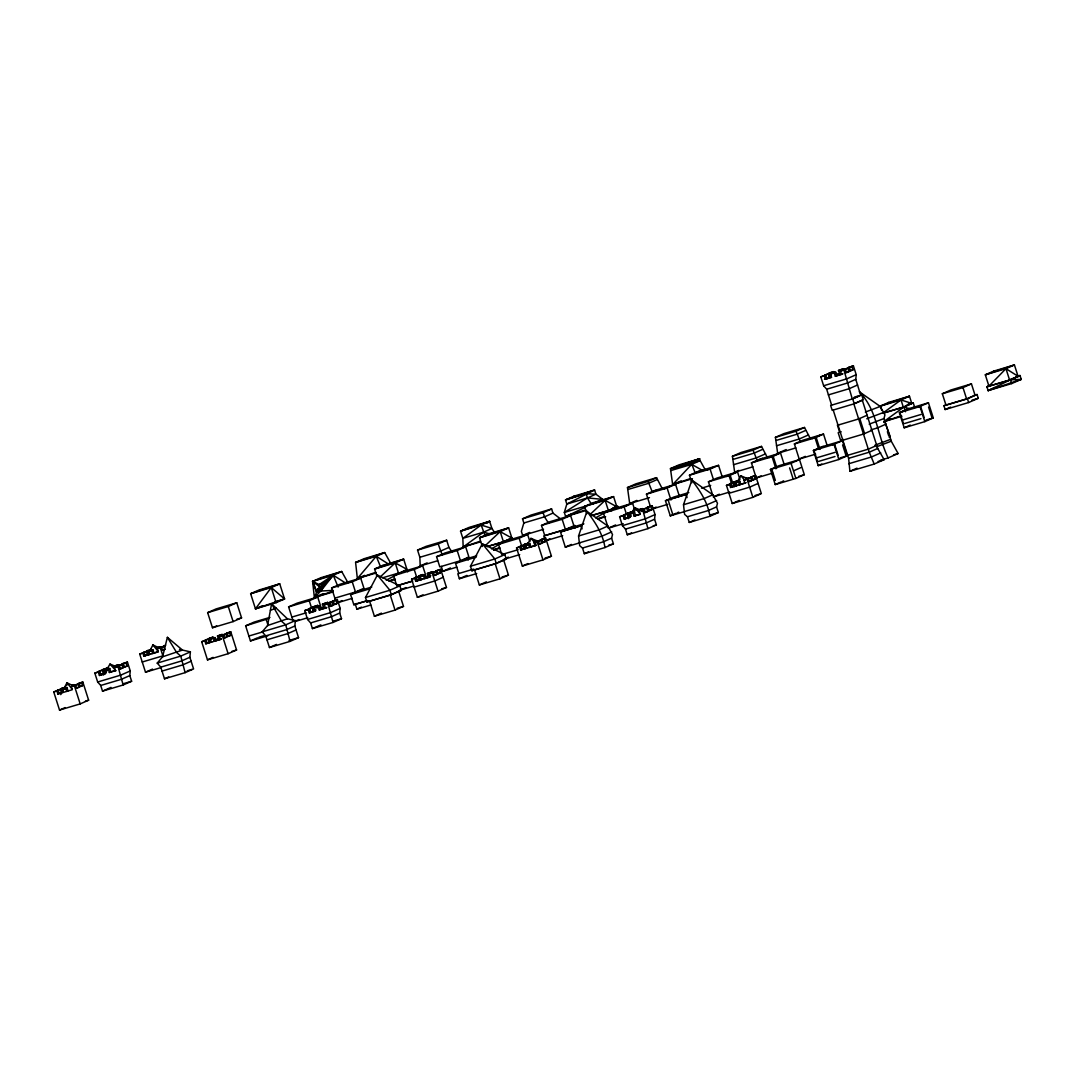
<?xml version="1.0" encoding="UTF-8"?>
<svg xmlns="http://www.w3.org/2000/svg" width="1075" height="1075" viewBox="0 0 1075 1075"><rect width="100%" height="100%" fill="white"/><g stroke="black" fill="none" stroke-linecap="round" stroke-linejoin="round"><path stroke-width="1.5" d="M162.58 656.812L182.468 650.066L167.377 637.327L162.58 656.812L157.232 663.114L160.78 667.158L164.488 678.795L185.128 672.641L193.581 668.919L189.872 657.282L190.396 651.853L179.498 649.407M294.832 626.013L295.356 620.584L287.415 618.797L271.612 603.787L267.541 625.543L262.179 631.831L265.727 635.889L269.449 647.526L290.089 641.372L298.541 637.65L294.832 626.013L286.38 629.735L265.727 635.889M105.484 673.447L100.875 674.818L99.8 671.445L94.828 673.125L97.664 682.007L100.714 685.474L102.515 691.131L123.155 684.977L131.62 681.254L129.806 675.597L130.263 670.948L127.428 662.066L122.456 663.745L123.544 667.132L127.065 666.083L125.977 662.697L127.428 662.066M315.392 610.909L310.783 612.28L309.707 608.893L304.749 610.573L307.584 619.455L310.621 622.922L312.422 628.593L333.075 622.438L341.527 618.716L339.713 613.046L340.17 608.396L337.335 599.528L332.377 601.207L333.089 603.465M630.259 517.088L625.65 518.459L624.575 515.086L619.617 516.766L622.438 525.648L625.489 529.115L627.289 534.772L647.929 528.618L656.395 524.896L654.581 519.238L655.038 514.589L652.202 505.707L647.231 507.387L652.202 505.707M853.389 365.809L851.951 366.441L853.026 369.827L850.513 370.929L849.438 367.556L847.879 368.241L848.954 371.614L846.442 372.729L845.367 369.343L843.915 369.975L852.273 398.946L860.726 395.224L855.767 379.341L856.224 374.691L853.389 365.809L848.43 367.489L849.142 369.746M66.65 685.85L66.959 682.786L74.323 686.374M634.317 510.8L634.774 507.709L642.017 510.719M611.594 538.172L612.522 534.503L607.832 526.051L586.923 511.377L578.565 535.982L579.653 545.657L582.502 548.035L584.316 553.706L604.956 547.551L613.408 543.829L611.594 538.172L603.142 541.894L582.502 548.035M716.555 506.889L717.482 503.234L712.779 494.782L691.883 480.108L683.512 504.713L684.6 514.388L687.462 516.766L689.263 522.437L709.903 516.282L718.355 512.56L716.555 506.889L708.103 510.625L687.462 516.766M883.999 418.551L884.927 414.896L880.237 406.444L859.328 391.77C877.308 410.072 877.469 435.98 888.125 457.923L898.109 453.529L891.269 441.207L883.999 418.551L869.205 424.168M559.766 518.325L552.94 513.111L551.609 508.959L530.969 515.1L522.517 518.822L523.847 522.987L521.362 531.359L522.678 535.511L543.52 529.303M333.102 591.935L314.37 597.512L316.614 592.285L333.25 575.219L341.702 571.497L348.004 582.758M60.764 694.625L66.959 682.786L72.24 689.236M147.503 655.28L152.919 644.933L160.296 648.507M365.487 597.512L377.379 575.058L399.873 585.835L401.324 590.377L391.327 594.771L366.938 602.04L365.487 597.512L389.889 590.242L399.873 585.835M470.447 566.243L482.339 543.789L504.833 554.566L506.285 559.094L496.287 563.502L471.885 570.771L470.447 566.243L494.836 558.973L504.833 554.566M103.455 675.033L109.999 664.068L117.242 667.078M524.425 549.338L530.969 538.36L538.212 541.37M628.23 518.688L634.774 507.709L639.719 513.286M734.346 486.787L740.89 475.822L748.133 478.832M255.46 608.813L271.276 587.555L279.728 583.832L284.553 598.936L276.1 602.672L255.46 608.813L250.636 593.709L259.088 589.987L279.728 583.832L250.636 593.709L271.276 587.555L284.553 598.936L255.46 608.813L262.502 605.709M388.478 564.053L376.237 556.286L355.597 562.44L384.689 552.563L364.049 558.718L355.597 562.44L357.357 578.578L376.237 556.286L384.689 552.563L390.991 563.824M571.913 498.424L573.956 496.18L594.596 490.025L595.926 494.178L602.753 499.391L592.983 503.691M689.827 478.792L672.654 484.623L691.695 464.36L700.161 460.637L699.556 458.756L678.903 464.897L670.451 468.619L672.654 484.623L692.448 478.724M1017.031 376.492L1020.041 375.578L1010.419 379.824L988.933 386.14L985.318 374.812L1005.958 368.658L1009.573 379.986L1018.038 376.263L1014.424 364.936L1005.958 368.658L988.933 386.14L986.917 386.825L988.127 390.601L1011.629 383.6L1021.25 379.354L1020.041 375.578L1016.91 376.519M333.169 590.39L320.807 591.022L316.614 592.285L312.61 581.373L341.702 571.497L321.062 577.651L312.61 581.373L314.37 597.512L320.807 591.022L333.25 575.219L345.492 582.972M316.614 592.285L316.131 590.363L333.25 575.219L338.128 587.098M380.147 577.047L395.224 562.883L403.676 559.161L407.721 571.806M485.107 545.778L500.184 531.614L508.636 527.879L511.888 538.078L503.436 541.8L487.459 546.517M590.067 514.508L605.131 500.332L613.583 496.61L616.835 506.809L617.829 506.473L608.383 510.531L605.131 500.332L564.335 512.426L565.665 516.578L586.507 510.37M487.015 523.202L489.636 521.294L460.543 531.171L481.183 525.017L491.933 528.47L489.636 521.294L468.996 527.449L460.543 531.171L462.841 538.347L463.177 547.014L483.481 532.192L491.933 528.47L494.285 532.058M489.636 521.294L481.183 525.017L462.841 538.347L483.481 532.192L489.327 533.737M914.771 407.627L913.253 402.87L911.748 403.38L909.463 396.205L901.011 399.927L882.656 413.257L903.927 406.982L909.853 408.89M901.898 416.267L883.69 421.696L903.927 406.982L905.446 411.738M491.49 548.882L503.436 541.8L500.184 531.614L479.531 537.755L482.326 546.503M316.131 590.363L323.884 585.633L323.306 583.335L319.114 584.585L312.61 581.373L333.25 575.219L319.114 584.585L319.692 586.883L323.884 585.633L320.807 591.022L320.323 589.113L316.131 590.363L312.61 581.373L319.692 586.883M386.221 580.191L406.928 569.347L395.224 562.883L374.584 569.024L376.908 576.308M595.644 517.827L608.799 510.45L611.823 510.719M577.087 495.884L573.956 496.18L565.504 499.902L594.596 490.025L566.821 504.054L564.335 512.426L587.474 497.9L595.926 494.178L586.144 493.748L565.504 499.902L566.821 504.054L587.474 497.9L602.753 499.391M988.127 390.601L1010.419 379.824L1021.25 379.354L988.127 390.601L995.007 387.564M1017.071 377.016L1020.041 375.578L1018.038 376.263L1005.958 368.658M584.101 510.329L565.665 516.578L585.821 507.037M207.65 612.643L216.102 608.92L236.755 602.766L241.566 617.87L233.114 621.592L212.474 627.746L207.65 612.643L228.29 606.488L236.755 602.766M99.867 674.764L98.792 671.378L100.351 670.692L103.872 669.644L104.947 673.031M102.864 669.591L107.822 667.898L102.864 669.591L103.939 672.977L106.291 672.278M94.828 673.125L99.8 671.445M98.792 671.378L103.872 669.644M82.842 682.061L78.421 683.566L82.842 682.061L88.634 700.188L80.182 703.91L59.528 710.064L53.75 691.937L58.184 690.432L59.138 693.456M161.384 667.468L145.501 672.197L139.71 654.07L144.144 652.565L145.112 655.589L150.594 653.963L149.304 654.527L148.337 651.504L153.013 649.932L153.98 652.955L152.69 653.519L151.723 650.496L153.013 649.932M148.162 650.348L146.885 650.913L151.306 649.421L150.03 649.985M53.75 691.937L58.184 690.432M61.812 688.833L57.284 690.378L61.812 688.833L62.78 691.857M139.71 654.07L144.144 652.565M147.772 650.966L143.244 652.525L147.772 650.966L148.74 653.99M98.349 672.077L99.438 675.463L105.578 673.622L104.503 670.249L109.731 668.475L110.819 671.862L109.368 672.493L108.293 669.107L109.731 668.475M116.315 665.573L117.753 664.941L118.478 667.199M63.344 692.394L62.377 689.371L67.053 687.785L68.021 690.808L66.731 691.373L65.763 688.363L67.053 687.785M72.925 685.205L74.215 684.641L71.958 685.312M158.898 647.338L160.188 646.774L156.802 647.782M109.368 672.493L115.509 670.666L114.434 667.279L115.872 666.648L119.392 665.6L120.481 668.986L122.993 667.871L121.918 664.498L123.464 663.812L124.539 667.185L127.065 666.083M119.11 667.79L118.398 665.546L123.464 663.812M56.894 690.997L57.862 694.02L72.213 689.747L71.246 686.723L75.68 685.218L76.647 688.242L78.892 687.247L77.924 684.224L79.308 683.619L80.276 686.643L82.52 685.648L81.566 682.625M114.434 667.279L119.392 665.6M142.854 653.143L143.822 656.153L158.173 651.88L157.219 648.857L158.495 648.292L161.64 647.352L162.607 650.375L164.851 649.394L163.897 646.371L165.281 645.753L160.753 647.311L163.897 646.371M164.381 645.699L165.671 645.134M71.246 686.723L75.68 685.218M157.219 648.857L161.64 647.352M99.438 675.463L106.143 672.507M57.862 694.02L61.396 692.461L60.428 689.438M143.822 656.153L147.356 654.608L146.388 651.584M212.474 627.746L216.707 625.892M130.263 670.948L120.79 675.113L97.664 682.007M276.302 608.235L270.403 610.237M230.789 631.858L226.355 633.363L230.789 631.858L236.567 649.985L228.115 653.707L207.475 659.862L201.683 641.735L206.118 640.23L207.085 643.253L211.869 641.829M209.746 638.631L208.362 639.235L209.329 642.259L206.185 643.199L205.218 640.176L206.602 639.571L209.746 638.631L210.713 641.654M201.683 641.735L206.118 640.23M211.278 642.178L210.31 639.168L214.987 637.582L215.954 640.606L214.664 641.17L213.697 638.16L214.987 637.582M217.486 636.01L222.162 634.438L217.486 636.01L218.44 639.034M129.806 675.597L121.354 679.319L100.714 685.474M204.828 640.794L205.795 643.817L220.147 639.544L219.192 636.521L223.613 635.016L224.581 638.039L226.825 637.045L225.858 634.022L227.255 633.417L228.209 636.44L230.467 635.446L229.499 632.423M219.192 636.521L223.613 635.016M267.917 635.728L250.448 640.928L245.638 625.825L254.09 622.102L269.973 617.372M293.045 620.772L288.611 606.891L297.076 603.169L317.716 597.015L320.968 607.214M335.642 600.616L331.597 587.958L340.049 584.236L360.689 578.095L363.955 588.28L355.489 592.003L334.849 598.157M437.606 560.76L420.204 565.947L419.855 557.28L417.557 550.104L426.023 546.382L446.662 540.228L448.947 547.403L452.091 552.187M205.795 643.817L209.329 642.259M190.396 651.853L180.761 656.099L157.232 663.114M315.835 596.867L323.145 593.655M376.089 573.002L357.357 578.578L364.667 575.367M59.528 710.064L65.172 707.578M102.515 691.131L110.967 687.409M145.501 672.197L152.542 669.093M220.147 639.544L221.437 638.98L215.054 640.875M245.638 625.825L269.099 618.434M288.611 606.891L309.264 600.737L317.716 597.015M331.597 587.958L352.237 581.817L360.689 578.095M417.557 550.104L438.21 543.95L446.662 540.228M831.62 405.1L826.675 389.217L823.638 385.75L820.803 376.868L825.761 375.188L826.85 378.561M829.551 375.592L828.825 373.334L830.276 372.703L833.797 371.641L834.509 373.898M820.803 376.868L825.761 375.188M829.833 373.388L824.753 375.121L829.833 373.388L830.908 376.774L825.398 379.206L824.323 375.82M833.797 371.641L828.825 373.334M825.398 379.206L831.539 377.365L830.464 373.993L831.902 373.347L835.705 372.219L836.78 375.605L835.342 376.237L834.254 372.864L835.705 372.219M838.487 370.458L843.727 368.685L838.487 370.458L839.575 373.831L836.498 374.745M189.872 657.282L181.42 661.004L160.78 667.158M835.342 376.237L841.483 374.409L840.395 371.023L845.367 369.343M309.425 611.097L308.7 608.84L313.779 607.106L314.854 610.492M312.771 607.039L317.73 605.359L312.771 607.039L313.846 610.425M448.947 547.403L440.495 551.126L419.855 557.28M841.483 374.409L842.921 373.778L836.78 375.605M191.122 661.206L182.669 664.928L162.029 671.082M287.415 618.797L267.541 625.543M304.749 610.573L309.707 608.893M308.7 608.84L313.779 607.106M308.27 609.525L309.345 612.911L315.486 611.084L314.411 607.697L319.638 605.937L320.726 609.323L319.275 609.955L318.2 606.569L319.638 605.937M320.444 608.463L323.521 607.55L322.433 604.163L327.673 602.403L328.386 604.661M327.673 602.403L322.433 604.163M319.275 609.955L325.429 608.128L324.341 604.741L325.792 604.11L329.313 603.062L330.388 606.434L332.901 605.332L331.826 601.946L333.371 601.261L334.459 604.647L336.972 603.545L335.897 600.159L337.335 599.528M333.371 601.261L328.305 602.994L331.826 601.946M324.341 604.741L329.313 603.062M366.548 600.965L353.836 604.755L350.584 594.556L359.037 590.833L371.748 587.044M396.823 585.821L393.571 575.622L402.023 571.9L422.663 565.746L425.928 575.945M436.558 556.689L445.01 552.967L465.65 546.812L468.902 557.011L460.449 560.733L439.809 566.888L436.558 556.689L457.197 550.534L465.65 546.812M309.345 612.911L316.05 609.955M295.356 620.584L285.722 624.83L262.179 631.831M420.204 565.947L427.151 562.883M480.592 541.827L463.177 547.014L468.74 544.568M164.488 678.795L168.721 676.928M207.475 659.862L213.105 657.376M250.448 640.928L257.503 637.824M294.846 621.377L299.078 619.523M337.832 602.443L342.052 600.589M325.429 608.128L326.867 607.482L320.726 609.323M856.224 374.691L846.751 378.857L823.638 385.75M393.571 575.622L414.211 569.468L422.663 565.746M522.517 518.822L543.157 512.681L551.609 508.959M855.767 379.341L847.315 383.063L826.675 389.217M552.94 513.111L544.487 516.833L523.847 522.987M340.17 608.396L330.697 612.575L307.584 619.455M296.082 629.937L287.63 633.659L266.99 639.813M353.836 604.755L356.658 603.505M440.696 569.32L436.262 570.825L440.696 569.32L446.474 587.447L438.022 591.169L417.382 597.324L411.604 579.197L416.025 577.692L416.993 580.715L422.475 579.076L421.185 579.64L420.231 576.617L424.894 575.044L425.861 578.068L424.571 578.632L423.617 575.609L424.894 575.044M419.667 576.093L418.269 576.697L419.237 579.721L416.092 580.661L415.125 577.638L416.522 577.02L419.667 576.093L420.621 579.102M411.604 579.197L416.025 577.692M427.393 573.459L432.069 571.887L427.393 573.459L428.361 576.482M339.713 613.046L331.261 616.768L310.621 622.922M857.581 384.998L849.022 388.747L828.368 394.901M414.735 578.256L415.703 581.279L430.067 576.993L429.1 573.983L433.534 572.478L434.488 575.501L436.732 574.507L435.778 571.483L437.162 570.879L438.13 573.889L440.374 572.908L439.406 569.884M429.1 573.983L433.534 572.478M366.938 602.04L369.787 600.791M458.797 573.472L455.545 563.287L463.997 559.564L476.695 555.775M501.783 554.552L498.531 544.353L506.983 540.631L527.623 534.477L529.948 541.76M575.622 527.865L574.843 525.406L565.41 529.464L544.756 535.619L541.504 525.42L549.957 521.697L570.61 515.543L573.862 525.742M584.491 506.486L592.943 502.764L613.583 496.61L584.491 506.486L586.816 513.769M649.461 497.658L629.681 503.557L627.477 487.553L635.93 483.831L656.57 477.676L662.496 489.165M415.703 581.279L419.237 579.721M524.076 534.893L529.653 532.447M565.665 516.578L571.242 514.119M269.449 647.526L276.49 644.422M312.422 628.593L320.887 624.871M367.69 600.562L355.328 604.244L356.887 609.162L361.442 607.147M405.947 587.555L399.873 590.229L413.781 586.077M441.287 566.391L442.86 571.295L450.452 567.949M390.225 594.999L398.677 591.263L403.501 606.381L395.049 610.103L374.396 616.244L369.585 601.14L390.225 594.999L395.049 610.103M498.531 544.353L519.171 538.199L527.623 534.477M541.504 525.42L562.158 519.265L570.61 515.543M627.477 487.553L648.117 481.412L656.57 477.676M702.822 470.622L691.695 464.36L671.055 470.514L699.556 458.756L670.451 468.619L700.161 460.637L705.469 470.232M657.174 479.571L648.722 483.293L628.082 489.447M443.222 577.248L434.77 580.97L414.13 587.125M852.677 398.865L861.707 394.888L863.279 399.792L854.249 403.77L832.211 410.341L830.639 405.423L852.677 398.865L854.249 403.77M545.643 538.051L541.222 539.556L545.643 538.051L551.435 556.178L542.982 559.9L522.343 566.041L516.551 547.914L520.985 546.423L521.953 549.433L526.737 548.008M516.551 547.914L520.985 546.423M524.613 544.81L520.085 546.369L524.613 544.81L525.581 547.833M526.145 548.371L525.178 545.347L529.854 543.775L530.822 546.799L529.532 547.363L528.564 544.34L529.854 543.775M535.74 541.182L537.016 540.617L534.759 541.289M519.695 546.987L520.663 550.01L535.014 545.724L534.047 542.7L535.337 542.136L538.481 541.209L539.448 544.219L541.692 543.238L540.725 540.214L542.109 539.596L543.077 542.62L545.321 541.639L544.367 538.615M534.047 542.7L538.481 541.209M471.885 570.771L474.747 569.508M580.231 542.673L565.316 547.121L560.505 532.004L568.957 528.282L583.873 523.847M623.218 523.74L608.302 528.188L603.478 513.084L611.93 509.348L632.584 503.208L634.989 510.759M650.321 506.231L646.465 494.151L654.917 490.428L675.557 484.274L679.413 496.354M691.857 482.769L689.451 475.217L697.903 471.495L718.543 465.341L722.4 477.421M752.89 466.832L734.668 472.261L732.424 456.284L740.877 452.562L761.53 446.407L767.55 457.923M795.876 447.899L777.655 453.328L775.411 437.35L783.863 433.628L804.503 427.474L810.537 438.99M520.663 550.01L524.197 548.452L523.229 545.428M607.227 511.808L614.591 508.556M650.214 492.874L657.577 489.636M693.2 473.941L700.564 470.702M629.681 503.557L636.803 500.412M672.654 484.623L681.214 480.847M374.396 616.244L381.45 613.14M417.382 597.324L423.012 594.838M473.551 569.118L457.816 573.808L459.374 578.726L466.899 575.407M505.371 558.462L508.381 557.146M546.852 540.201L549.862 538.871M535.014 545.724L536.304 545.159L529.921 547.067M543.466 542.002L542.176 542.566L545.321 541.639M621.457 507.722L628.821 504.484M664.444 488.789L671.808 485.551M707.431 469.856L714.794 466.617M495.172 563.717L503.637 559.994L508.448 575.098L499.996 578.82L479.356 584.975L474.532 569.871L495.172 563.717L499.996 578.82M560.505 532.004L582.233 525.379M603.478 513.084L624.118 506.93L632.584 503.208M646.465 494.151L667.105 487.996L675.557 484.274M689.451 475.217L710.091 469.063L718.543 465.341M732.424 456.284L753.064 450.129L761.53 446.407M775.411 437.35L796.051 431.209L804.503 427.474M762.484 449.431L754.032 453.153L733.392 459.307M805.471 430.497L797.018 434.219L776.378 440.374M624.293 517.277L623.567 515.019L628.647 513.286L629.722 516.672M627.639 513.232L632.597 511.552L627.639 513.232L628.714 516.618L631.065 515.919M619.617 516.766L624.575 515.086M623.567 515.019L628.647 513.286M623.137 515.718L624.212 519.104L630.353 517.263L629.278 513.89L634.505 512.117L635.594 515.503L634.143 516.134L633.067 512.762L634.505 512.117M637.3 510.356L642.541 508.583L638.563 509.98M765.507 453.852L756.209 457.937L733.499 464.709M808.494 434.918L799.195 439.017L776.486 445.776M634.143 516.134L640.283 514.307L639.208 510.921L640.646 510.289L644.167 509.241L645.255 512.627L647.768 511.512L646.693 508.139L648.238 507.454L649.327 510.827L651.84 509.725L650.751 506.338M643.885 511.431L643.173 509.187L648.238 507.454M639.208 510.921L644.167 509.241M607.832 526.051L599.326 529.8L578.565 535.982M684.56 511.579L670.276 515.839L665.452 500.735L673.904 497.013L688.82 492.565M712.779 495.4L708.438 481.802L716.891 478.079L737.531 471.938L739.949 479.49M772.683 473.081L756.236 477.985L751.425 462.882L759.877 459.146L780.517 453.005L784.374 465.085M815.67 454.147L799.222 459.052L794.398 443.948L802.85 440.226L823.504 434.072L827.36 446.152M624.212 519.104L630.918 516.148M880.237 406.444L865.335 412.088M755.174 461.605L762.538 458.353M839.105 424.625L838.016 425.109L858.656 418.954L867.108 415.232M734.668 472.261L738.942 470.38M777.655 453.328L786.188 449.578M479.356 584.975L486.397 581.871M522.343 566.041L527.973 563.569M565.316 547.121L571.43 544.42M609.391 527.704L615.666 524.936M653.627 508.22L656.14 507.118M645.806 511.888L644.247 512.56L647.768 511.512M726.418 476.453L734.87 472.731M769.404 457.52L776.768 454.282M812.377 438.587L820.83 434.864M665.452 500.735L687.18 494.11L666.54 500.265M708.438 481.802L729.078 475.661L737.531 471.938M751.425 462.882L772.065 456.727L780.517 453.005M794.398 443.948L815.038 437.794L823.504 434.072M611.688 531.856L602.134 536.062L578.807 543.023M884.093 412.249L866.759 418.78M655.038 514.589L645.564 518.755L622.438 525.648M755.564 475.499L751.129 477.004L755.564 475.499L761.342 493.627L752.89 497.349L732.25 503.503L726.458 485.376L730.892 483.871L731.86 486.894L737.343 485.255L736.053 485.833L735.085 482.809L739.761 481.224L740.729 484.247L739.439 484.812L738.471 481.802L739.761 481.224M734.521 482.272L733.137 482.89L734.104 485.9L730.96 486.841L729.992 483.817L731.39 483.213L734.521 482.272L735.488 485.295M726.458 485.376L730.892 483.871M745.647 478.644L746.937 478.079M654.581 519.238L646.129 522.961L625.489 529.115M729.603 484.435L730.57 487.459L744.921 483.186L743.967 480.162L745.244 479.598L748.388 478.657L749.356 481.681L751.6 480.686L750.646 477.676L752.03 477.058L752.984 480.082L755.241 479.087L754.274 476.064M743.967 480.162L748.388 478.657M712.779 494.782L704.273 498.531L683.512 504.713M770.412 469.466L778.864 465.744L799.504 459.589L804.328 474.693L795.876 478.415L775.236 484.57L770.412 469.466L791.052 463.312L799.504 459.589M813.385 450.532L821.851 446.81L842.491 440.656L847.315 455.76L838.849 459.495L818.209 465.636L813.385 450.532L834.039 444.392L838.849 459.495M899.358 412.679L907.811 408.943L928.451 402.803L933.275 417.906L924.822 421.628L904.183 427.783L899.358 412.679L919.998 406.525L924.822 421.628M942.332 393.746L950.797 390.023L971.437 383.869L975.052 395.197L966.6 398.919L945.96 405.073L942.332 393.746L962.985 387.591L971.437 383.869M815.267 449.901L823.181 446.421M901.226 412.034L909.141 408.554M730.57 487.459L734.104 485.9M841.201 431.787L838.178 432.701L840.704 440.629L843.364 439.46M886.351 420.527L890.342 418.766M584.316 553.706L588.536 551.838M627.289 534.772L631.522 532.918M670.276 515.839L676.39 513.151M677.64 512.6L678.728 512.117M714.351 496.435L719.363 494.218M756.236 477.985L761.1 475.849M799.222 459.052L805.336 456.364M753.387 479.463L752.097 480.028L755.241 479.087M832.708 444.781L842.491 440.656M884.927 421.964L890.288 436.84L889.2 437.31M918.668 406.914L928.451 402.803M871.933 430.336L863.48 434.058L842.84 440.213M877.361 427.944L885.84 424.208M716.635 500.587L707.081 504.793L683.754 511.754M758.09 483.428L749.638 487.15L728.998 493.304M794.008 470.635L800.821 467.625M973.923 395.452L977.067 394.512L978.263 398.287L968.642 402.534L945.14 409.535L943.944 405.759L946.685 404.536M1011.629 383.6L1010.419 379.824L986.917 386.825L989.672 385.616M943.944 405.759L967.433 398.758L977.067 394.512M945.14 409.535L950.649 407.102M689.263 522.437L694.907 519.951M732.25 503.503L739.291 500.399M775.236 484.57L781.337 481.882M782.6 481.331L783.688 480.847M818.209 465.636L821.811 464.051M904.183 427.783L910.283 425.082M876.757 445.44L868.291 449.162L847.651 455.316M890.664 439.326L874.956 445.211M891.269 441.207L876.461 446.824M877.711 448.463L869.258 452.185L848.618 458.34L849.895 471.293L874.203 464.051L884.147 459.67L877.711 448.463L862.284 400.128L853.832 403.851L869.258 452.185L874.203 464.051M880.734 452.884L871.435 456.982L848.726 463.742M849.895 471.293L857.003 468.162M613.099 507.884L617.829 506.473L608.799 510.45L591.478 515.61M504.323 541.289L511.888 538.078L500.184 531.614M986.917 386.825L989.914 385.562M1020.041 375.578L1009.573 379.986L1010.419 379.824M688.766 463.083L699.556 458.756M357.357 578.578L375.726 572.343M314.37 597.512L331.207 591.801M463.177 547.014L479.92 541.33M510.41 538.588L511.888 538.078M390.118 580.5L394.713 578.941M493.519 549.755L499.673 547.672M597.646 518.768L603.854 516.658M883.69 421.696L898.969 416.509M908.509 404.294L913.253 402.87L903.296 407.102L901.011 399.927L880.371 406.081L881.742 410.381M613.193 507.87L617.829 506.473M848.43 367.489L851.951 366.441M849.438 367.556L844.359 369.289L847.879 368.241M830.464 373.993L834.254 372.864M840.395 371.023L843.915 369.975M836.404 374.57L839.481 373.657M849.505 370.875L853.026 369.827M827.387 377.822L829.739 377.123M825.842 378.507L829.363 377.459L828.274 374.073M845.434 372.662L848.954 371.614M824.498 379.26L831.445 377.191M854.37 397.118L857.541 396.164M907.179 404.684L913.253 402.87L903.927 406.982L882.669 413.311M1016.547 380.765L1021.25 379.354M275.025 601.785L284.553 598.936M884.134 422.126L885.464 421.736M903.094 419.828L921.073 414.466M871.005 429.839L877.388 427.944M972.002 400.155L978.263 398.287M236.809 619.294L241.566 617.87M840.704 440.629L843.741 439.729M382.593 577.812L398.476 573.082L401.338 573.418M487.365 546.53L503.436 541.8M904.303 423.604L920.952 418.645M148.337 651.504L151.723 650.496M926.018 420.07L933.275 417.906M388.935 581.293L395.278 579.398M493.559 550.064L499.741 548.223M597.767 519.117L605.642 516.766M701.518 488.157L710.709 485.416M565.813 529.384L543.775 535.955L544.944 539.637M144.211 655.535L147.356 654.608M161.707 650.321L164.851 649.394M153.08 653.21L158.092 651.719M561.593 531.534L579.573 526.172M350.584 594.556L369.639 588.872M455.545 563.287L476.185 557.132M113.963 666.07L117.753 664.941M122.456 663.745L125.977 662.697M332.377 601.207L335.897 600.159M118.398 665.546L121.918 664.498M643.173 509.187L646.693 508.139M227.255 633.417L222.727 634.962L225.858 634.022M437.162 570.879L432.634 572.424L435.778 571.483M542.109 539.596L537.581 541.155L540.725 540.214M752.03 477.058L747.501 478.603L750.646 477.676M817.134 457.695L835.114 452.333M104.503 670.249L108.293 669.107M205.218 640.176L208.362 639.235M314.411 607.697L318.2 606.569M415.125 577.638L418.269 576.697M629.278 513.89L633.067 512.762M729.992 483.817L733.137 482.89M210.31 639.168L213.697 638.16M420.231 576.617L423.617 575.609M525.178 545.347L528.564 544.34M735.085 482.809L738.471 481.802M338.007 602.591L352.304 598.332M442.86 571.295L456.768 567.143M653.949 508.462L667.736 504.35M545.347 540.859L562.655 535.699M320.35 608.289L323.427 607.375M214.248 640.095L219.031 638.671M333.452 604.593L336.972 603.545M398.301 585.311L412.209 581.172M425.525 577.141L428.938 576.133M648.319 510.773L651.84 509.725M214.328 640.257L220.939 638.281M227.322 636.387L230.467 635.446M291.876 617.09L306.16 612.831M398.408 585.351L412.706 581.091M424.464 577.638L430.847 575.743M437.229 573.848L440.374 572.908M503.369 554.068L518.11 549.715M142.249 661.998L162.889 655.857L160.363 647.929M333.277 604.997L330.939 605.695L329.85 602.309M101.05 674.415L103.388 673.716L102.313 670.33M119.473 668.919L122.993 667.871M223.681 637.986L226.825 637.045M309.788 612.226L313.309 611.178L312.22 607.792M329.38 606.381L332.901 605.332M433.601 575.447L436.732 574.507M521.053 549.379L524.197 548.452M538.548 544.165L541.692 543.238M624.642 518.405L628.163 517.357L627.088 513.971M748.455 481.627L751.6 480.686M110.819 671.862L115.415 670.491M424.974 578.337L429.973 576.845M635.594 515.503L640.189 514.132M739.828 484.516L746.211 482.621M818.344 461.471L834.993 456.512M79.308 683.619L74.78 685.165L77.924 684.224M62.377 689.371L65.763 688.363M840.045 457.923L847.315 455.76M295.02 621.525L307.732 617.735M503.933 559.322L519.682 554.633M713.262 496.905L729.71 492.014M398.274 591.277L401.324 590.377M503.234 560.008L506.285 559.094M79.375 686.589L82.52 685.648M248.889 636.024L263.173 631.764M58.252 693.402L61.396 692.461M75.747 688.188L78.892 687.247M258.914 637.206L263.671 635.782M798.604 476.4L804.328 474.693M356.887 609.162L370.794 605.01M459.374 578.726L476.695 573.566M123.679 683.619L131.62 681.254M231.81 651.41L236.567 649.985M333.586 621.081L341.527 618.716M441.718 588.858L446.474 587.447M545.079 558.059L551.435 556.178M653.21 525.85L656.395 524.896M754.986 495.521L759.756 494.097M893.54 454.9L898.109 453.529M880.519 460.194L888.125 457.923M878.073 461.484L884.147 459.67M85.449 701.142L88.634 700.188M187.238 670.813L191.995 669.389M289.014 640.485L298.541 637.65M397.145 608.262L403.501 606.381M502.106 576.993L508.448 575.098M608.638 545.253L613.408 543.829M710.427 514.925L718.355 512.56M592.258 515.342L608.799 510.45M901.011 399.927L911.748 403.38M605.131 500.332L616.835 506.809M740.89 475.822L744.841 480.283M530.969 538.36L535.914 543.937M109.999 664.068L115.925 670.76M482.339 543.789L494.836 558.973L496.287 563.502M377.379 575.058L389.889 590.242L391.327 594.771M152.919 644.933L158.2 651.383M691.883 480.108C700.228 491.047 707.901 502.603 709.903 516.282M586.923 511.377C595.268 522.316 602.941 533.872 604.956 547.551M591.586 504.309L587.474 497.9L586.144 493.748M548.599 523.243L544.487 516.833L543.157 512.681M167.377 637.327L176.69 652.619L180.761 656.099L185.128 672.641M271.612 603.787L281.637 621.337L285.722 624.83L290.089 641.372M485.201 536.062L481.183 525.017M442.215 554.996L438.21 543.95M376.237 556.286L380.51 566.686M695.243 473.027L691.104 462.478M652.256 491.96L648.117 481.412M800.297 441.838L796.051 431.209M757.311 460.772L753.064 450.129M967.433 398.758L968.642 402.534M962.985 387.591L966.6 398.919M928.572 407.049L932.186 418.39M920.549 406.283L924.164 417.611M899.896 412.437L903.511 423.765M887.399 431.653L888.743 435.899M859.745 418.471L864.569 433.588M833.192 410.005L848.618 458.34M837.385 425.015L839.669 432.19M842.598 444.916L846.213 456.243M834.576 444.15L838.191 455.477M816.14 437.31L819.997 449.404M815.038 437.794L818.424 448.369M813.936 450.291L817.551 461.618M791.052 463.312L795.876 478.415M789.601 467.88L793.216 479.208M773.153 456.243L776.862 467.867M772.065 456.727L775.922 468.808M771.743 469.076L775.357 480.404M747.112 479.222L752.89 497.349M730.167 475.177L732.948 483.884M729.078 475.661L731.484 483.213M710.091 469.063L713.464 479.638M686.092 494.594L687.059 497.604M667.105 487.996L670.961 500.077M668.112 499.942L672.937 515.046M642.729 509.873L647.929 528.618M641.09 509.214L641.815 511.472M624.118 506.93L626.537 514.482M581.145 525.863L582.112 528.887M562.158 519.265L565.41 529.464M537.191 541.773L542.982 559.9M519.171 538.199L521.953 546.933M467.423 557.508L468.203 559.968M457.197 550.534L460.449 560.733M432.244 573.042L438.022 591.169M414.211 569.468L417.006 578.216M395.224 562.883L398.476 573.082M352.237 581.817L355.489 592.003M327.862 603.693L333.075 622.438M316.292 605.991L317.017 608.248M309.264 600.737L311.589 608.02M271.276 587.555L276.1 602.672M266.277 619.67L268.132 625.502M228.29 606.488L233.114 621.592M222.337 635.58L228.115 653.707M117.954 666.231L123.155 684.977M106.385 668.543L107.097 670.8M74.39 685.783L80.182 703.91M62.202 688.215L60.912 688.779L65.347 687.274L62.202 688.215M210.136 638.013L208.859 638.577L213.28 637.072L210.136 638.013M383.036 565.302L374.584 569.024L403.676 559.161L383.036 565.302M487.983 534.033L479.531 537.755L508.636 527.879L487.983 534.033M420.056 575.474L418.766 576.039L423.201 574.534L420.056 575.474M525.003 544.192L523.713 544.77L528.148 543.265L525.003 544.192M888.823 402.359L880.371 406.081L909.463 396.205L888.823 402.359M734.91 481.654L733.634 482.218L738.055 480.713L734.91 481.654M993.77 371.09L985.318 374.812L1014.424 364.936L993.77 371.09"/></g></svg>
